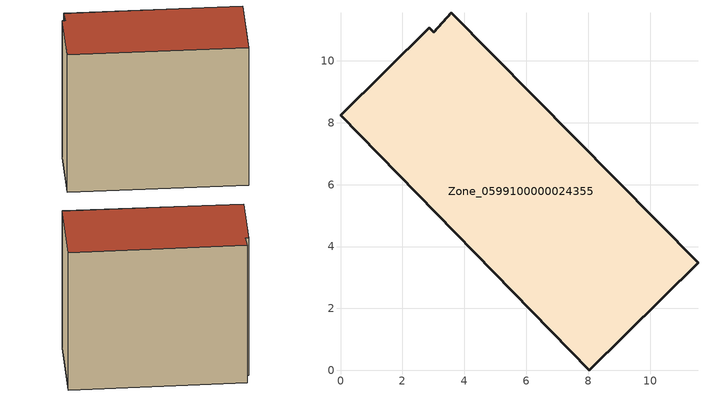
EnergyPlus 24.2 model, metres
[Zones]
Zone_0599100000024355
 floor ground (C_G): 3.58,11.56 11.55,3.47 8.03,0 0,8.25 2.87,11.07 3.02,10.93 z1.31
 wall outside (C_F): 8.03,0 11.55,3.47 3.58,11.56 3.02,10.93 2.87,11.07 0,8.25 8.03,0 z1.31:11.6
 roof outside (C_R): 11.55,3.47 3.58,11.56 3.02,10.93 2.87,11.07 0,8.25 8.03,0 z11.6
[BUILDING]
Pand.0599100000024355: North Axis=0; Terrain=City; Loads Convergence Tolerance Value=0.04; Temperature Convergence Tolerance Value=0.4; Solar Distribution=FullExterior; Maximum Number of Warmup Days=25; Minimum Number of Warmup Days=1
[Site:Location]
Rotterdam.The.Hague.AP_ZH_NLD Design_Conditions: Latitude=51.96; Longitude=4.45; Time Zone=1; Elevation=-4.5
[SITE:GROUNDTEMPERATURE:BUILDINGSURFACE]
18, 18, 18, 18, 18, 18, 18, 18, 18, 18, 18, 18
[MATERIAL] Thermal Absorptance=0.9; Solar Absorptance=0.7; Visible Absorptance=0.7
Name | Roughness | Thickness | Conductivity | Density | Specific Heat
G.TI.1946 | MediumSmooth | 0.15 | 1 | 540 | 1210
F.TI.1946 | Rough | 0.3 | 0.857143 | 1920 | 840
R.TI.1946 | MediumRough | 0.2 | 0.1 | 1500 | 1000
[CONSTRUCTION]
C_G: G.TI.1946
C_F: F.TI.1946
C_R: R.TI.1946
[ZONE]
Zone_0599100000024355: Type=1; Multiplier=1; Ceiling Height=Autocalculate; Volume=Autocalculate; Floor Area=autocalculate; Part of Total Floor Area=Yes
[ZONEINFILTRATION:DESIGNFLOWRATE]
Infil_Zone_0599100000024355: Zone or ZoneList or Space or SpaceList=Zone_0599100000024355; Schedule=AlwaysOn; Design Flow Rate Calculation Method=Flow/Area; Flow Rate per Floor Area=0.003; Constant Term Coefficient=1; Temperature Term Coefficient=0; Velocity Term Coefficient=0; Velocity Squared Term Coefficient=0
[HVACTEMPLATE:ZONE:IDEALLOADSAIRSYSTEM]
Zone_0599100000024355: Maximum Heating Supply Air Temperature=50; Minimum Cooling Supply Air Temperature=13; Maximum Heating Supply Air Humidity Ratio=0.0156; Minimum Cooling Supply Air Humidity Ratio=0.0077; Heating Limit=NoLimit; Cooling Limit=NoLimit; Dehumidification Control Type=ConstantSensibleHeatRatio; Cooling Sensible Heat Ratio=0.7; Dehumidification Setpoint=60; Humidification Control Type=None; Humidification Setpoint=30; Outdoor Air Method=None; Outdoor Air Flow Rate per Person=0.00944; Outdoor Air Flow Rate per Zone Floor Area=0; Outdoor Air Flow Rate per Zone=0; Demand Controlled Ventilation Type=None; Outdoor Air Economizer Type=NoEconomizer; Heat Recovery Type=None; Sensible Heat Recovery Effectiveness=0.7; Latent Heat Recovery Effectiveness=0.65
[ZONECONTROL:THERMOSTAT]
ThermostatControl_Zone_0599100000024355: Zone or ZoneList=Zone_0599100000024355; Control Type Schedule=DualSetpointControlType; Control 1=Thermostat_Zone_0599100000024355; Temperature Difference Between Cutout And Setpoint=0
[THERMOSTATSETPOINT:DUALSETPOINT]
Thermostat_Zone_0599100000024355: Heating Setpoint Temperature Schedule=HeatingSetpoint_Zone_0599100000024355; Cooling Setpoint Temperature Schedule=CoolingSetpoint_Zone_0599100000024355
[SCHEDULE:COMPACT]
HeatingSetpoint_Zone_0599100000024355: Through: 12/31, For: AllDays, Until: 24:00, 21
CoolingSetpoint_Zone_0599100000024355: Through: 12/31, For: AllDays, Until: 24:00, 24
DualSetpointControlType: Through: 12/31, For: AllDays, Until: 24:00, 4
AlwaysOn: Through: 12/31, For: AllDays, Until: 24:00, 1
